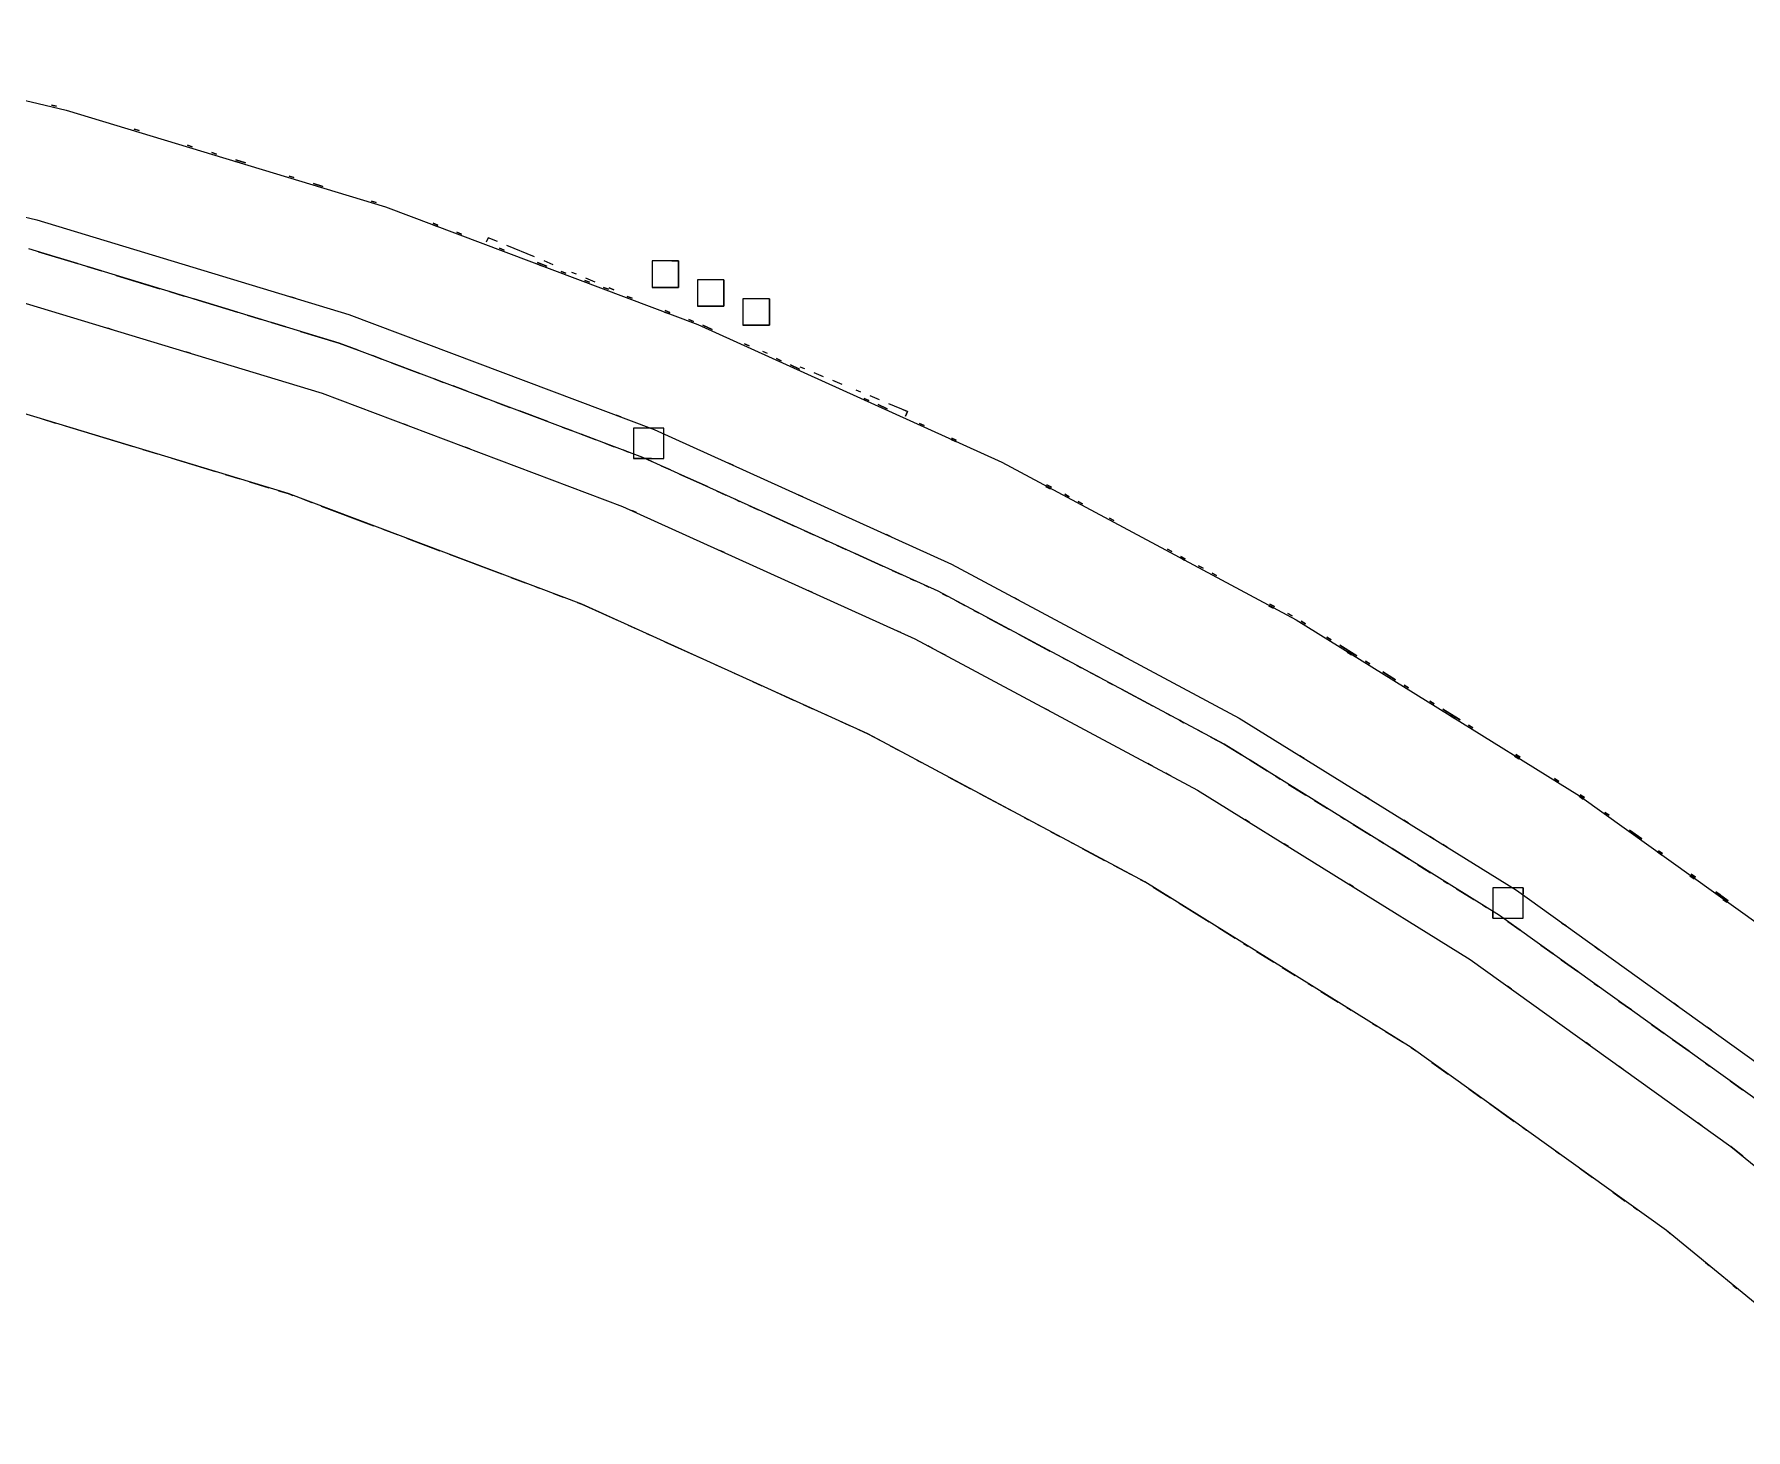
# Paper-space layout '01 Plans' of a CAD drawing. Header units: millimetres. Extents: x 5 to 415, y 7 to 290.
# Drawn here: x 109.03 to 131.65, y 203.67 to 222.11 of the extents above; entities that cross this region are included whole.
import ezdxf

# ---------------------------------------------------------------- set-up
doc = ezdxf.new("R2010")
doc.units = ezdxf.units.MM
doc.layers.add('GEOMETRY', color=7, linetype='Continuous')

# ---------------------------------------------------------------- blocks, each defined once
blk = doc.blocks.new('SHEET_01')
at = {"layer": 'GEOMETRY', "lineweight": 13}
for p, q in [((105.151, 222.113), (109.447, 221.112)), ((109.322, 221.161), (109.256, 221.176)), ((109.256, 221.176), (109.322, 221.161)), ((109.447, 221.112), (113.668, 219.831)), ((110.411, 220.84), (110.347, 220.859)), ((110.347, 220.859), (110.411, 220.84)), ((104.858, 220.642), (109.058, 219.663)), ((111.115, 220.626), (111.051, 220.646)), ((111.051, 220.646), (111.115, 220.626)), ((111.115, 220.626), (111.051, 220.646)), ((111.051, 220.646), (111.115, 220.626)), ((111.115, 220.626), (111.051, 220.646)), ((111.051, 220.646), (111.115, 220.626)), ((111.115, 220.626), (111.051, 220.646)), ((111.051, 220.646), (111.115, 220.626)), ((111.115, 220.626), (111.051, 220.646)), ((111.051, 220.646), (111.115, 220.626)), ((111.435, 220.529), (111.371, 220.549)), ((111.371, 220.549), (111.435, 220.529)), ((111.685, 220.433), (111.749, 220.413)), ((111.685, 220.433), (111.749, 220.413)), ((111.749, 220.413), (111.685, 220.433)), ((111.685, 220.433), (111.749, 220.413)), ((111.685, 220.433), (111.749, 220.413)), ((111.819, 220.413), (111.691, 220.452)), ((111.691, 220.452), (111.819, 220.413)), ((112.459, 220.219), (112.395, 220.238)), ((112.395, 220.238), (112.459, 220.219)), ((112.842, 220.102), (112.715, 220.141)), ((112.715, 220.141), (112.842, 220.102)), ((113.546, 219.889), (113.482, 219.908)), ((113.482, 219.908), (113.546, 219.889)), ((113.668, 219.831), (117.796, 218.277)), ((109.058, 219.663), (113.186, 218.411)), ((114.293, 219.596), (114.356, 219.572)), ((114.293, 219.596), (114.356, 219.572)), ((114.356, 219.572), (114.293, 219.596)), ((114.293, 219.596), (114.356, 219.572)), ((114.293, 219.596), (114.356, 219.572)), ((114.362, 219.591), (114.3, 219.615)), ((114.3, 219.615), (114.362, 219.591)), ((114.675, 219.473), (114.613, 219.497)), ((114.613, 219.497), (114.675, 219.473)), ((114.675, 219.473), (114.613, 219.497)), ((114.613, 219.497), (114.675, 219.473)), ((114.675, 219.473), (114.613, 219.497)), ((114.613, 219.497), (114.675, 219.473)), ((114.675, 219.473), (114.613, 219.497)), ((114.613, 219.497), (114.675, 219.473)), ((114.675, 219.473), (114.613, 219.497)), ((114.613, 219.497), (114.675, 219.473)), ((113.057, 218.032), (108.955, 219.276)), ((109.083, 219.237), (109.596, 219.082)), ((109.596, 219.082), (109.083, 219.237)), ((109.083, 219.237), (109.596, 219.082)), ((115.024, 219.425), (114.999, 219.364)), ((115.148, 219.374), (115.024, 219.425)), ((115.238, 219.261), (115.176, 219.285)), ((115.176, 219.285), (115.238, 219.261)), ((115.64, 219.17), (115.271, 219.323)), ((109.724, 219.043), (109.916, 218.985)), ((109.916, 218.985), (109.724, 219.043)), ((109.724, 219.043), (109.916, 218.985)), ((115.669, 219.078), (115.732, 219.054)), ((115.669, 219.078), (115.732, 219.054)), ((115.732, 219.054), (115.669, 219.078)), ((115.669, 219.078), (115.732, 219.054)), ((115.669, 219.078), (115.732, 219.054)), ((115.802, 219.049), (115.676, 219.096)), ((115.676, 219.096), (115.802, 219.049)), ((115.887, 219.068), (115.764, 219.119)), ((117.543, 219.117), (117.193, 219.117)), ((117.193, 219.117), (117.193, 218.767)), ((117.455, 219.117), (117.543, 219.117)), ((117.543, 219.117), (117.543, 218.767)), ((117.543, 218.767), (117.543, 219.117)), ((117.543, 219.117), (117.543, 219.117)), ((110.109, 218.926), (110.685, 218.751)), ((110.685, 218.751), (110.109, 218.926)), ((110.109, 218.926), (110.685, 218.751)), ((116.052, 218.955), (115.989, 218.979)), ((115.989, 218.979), (116.052, 218.955)), ((116.195, 218.941), (116.133, 218.966)), ((116.365, 218.837), (116.302, 218.861)), ((116.302, 218.861), (116.365, 218.837)), ((116.365, 218.837), (116.302, 218.861)), ((116.302, 218.861), (116.365, 218.837)), ((116.365, 218.837), (116.302, 218.861)), ((116.302, 218.861), (116.365, 218.837)), ((116.365, 218.837), (116.302, 218.861)), ((116.302, 218.861), (116.365, 218.837)), ((116.365, 218.837), (116.302, 218.861)), ((116.302, 218.861), (116.365, 218.837)), ((116.441, 218.839), (116.318, 218.89)), ((118.143, 218.868), (117.793, 218.868)), ((117.793, 218.868), (117.793, 218.518)), ((118.143, 218.868), (118.143, 218.518)), ((118.143, 218.518), (118.143, 218.868)), ((118.143, 218.868), (118.143, 218.868)), ((108.774, 218.6), (112.832, 217.369)), ((110.814, 218.712), (111.006, 218.654)), ((111.006, 218.654), (110.814, 218.712)), ((110.814, 218.712), (111.006, 218.654)), ((111.134, 218.615), (111.711, 218.44)), ((111.711, 218.44), (111.134, 218.615)), ((111.134, 218.615), (111.711, 218.44)), ((112.476, 218.626), (112.412, 218.645)), ((112.412, 218.645), (112.476, 218.626)), ((112.476, 218.626), (112.412, 218.645)), ((116.615, 218.743), (116.552, 218.767)), ((116.552, 218.767), (116.615, 218.743)), ((116.626, 218.762), (116.687, 218.737)), ((116.687, 218.737), (116.626, 218.762)), ((116.928, 218.625), (116.865, 218.649)), ((116.865, 218.649), (116.928, 218.625)), ((117.543, 218.767), (117.193, 218.767)), ((117.193, 218.767), (117.543, 218.767)), ((117.193, 218.767), (117.193, 218.767)), ((117.543, 218.767), (117.543, 218.767)), ((118.744, 218.619), (118.394, 218.619)), ((118.394, 218.619), (118.394, 218.269)), ((118.744, 218.619), (118.744, 218.269)), ((118.744, 218.269), (118.744, 218.619)), ((118.744, 218.619), (118.744, 218.619)), ((111.839, 218.401), (112.031, 218.343)), ((112.031, 218.343), (111.839, 218.401)), ((111.839, 218.401), (112.031, 218.343)), ((113.186, 218.411), (117.222, 216.891)), ((117.358, 218.442), (117.421, 218.419)), ((117.358, 218.442), (117.421, 218.419)), ((117.421, 218.419), (117.358, 218.442)), ((117.358, 218.442), (117.421, 218.419)), ((117.358, 218.442), (117.421, 218.419)), ((117.428, 218.437), (117.366, 218.461)), ((117.366, 218.461), (117.428, 218.437)), ((117.741, 218.319), (117.679, 218.343)), ((117.679, 218.343), (117.741, 218.319)), ((118.143, 218.518), (117.793, 218.518)), ((117.793, 218.518), (118.143, 218.518)), ((117.793, 218.518), (117.793, 218.518)), ((118.143, 218.518), (118.143, 218.518)), ((110.062, 218.209), (109.998, 218.229)), ((112.16, 218.304), (112.352, 218.246)), ((112.352, 218.246), (112.16, 218.304)), ((112.16, 218.304), (112.352, 218.246)), ((112.544, 218.187), (113.057, 218.032)), ((113.057, 218.032), (112.544, 218.187)), ((112.544, 218.187), (113.057, 218.032)), ((117.796, 218.277), (121.814, 216.457)), ((117.986, 218.213), (117.865, 218.268)), ((117.865, 218.268), (117.986, 218.213)), ((118.744, 218.269), (118.394, 218.269)), ((118.394, 218.269), (118.744, 218.269)), ((118.394, 218.269), (118.394, 218.269)), ((118.744, 218.269), (118.744, 218.269)), ((111.093, 217.897), (111.028, 217.916)), ((113.057, 218.032), (113.308, 217.938)), ((113.308, 217.938), (113.057, 218.032)), ((113.057, 218.032), (113.308, 217.938)), ((117.069, 216.522), (113.057, 218.032)), ((113.496, 217.867), (113.621, 217.82)), ((113.621, 217.82), (113.496, 217.867)), ((113.496, 217.867), (113.621, 217.82)), ((118.412, 218.022), (118.474, 217.997)), ((118.474, 217.997), (118.412, 218.022)), ((118.72, 217.895), (118.658, 217.92)), ((113.747, 217.772), (114.123, 217.631)), ((114.123, 217.631), (113.747, 217.772)), ((113.747, 217.772), (114.123, 217.631)), ((118.9, 217.799), (118.839, 217.827)), ((118.839, 217.827), (118.9, 217.799)), ((119.143, 217.689), (119.022, 217.744)), ((119.022, 217.744), (119.143, 217.689)), ((119.213, 217.691), (119.151, 217.716)), ((119.459, 217.588), (119.336, 217.639)), ((114.311, 217.56), (114.436, 217.513)), ((114.436, 217.513), (114.311, 217.56)), ((114.311, 217.56), (114.436, 217.513)), ((114.562, 217.466), (114.75, 217.395)), ((114.75, 217.395), (114.562, 217.466)), ((114.562, 217.466), (114.75, 217.395)), ((119.705, 217.486), (119.582, 217.537)), ((112.382, 216.043), (108.411, 217.248)), ((112.832, 217.369), (116.801, 215.875)), ((114.875, 217.348), (115, 217.301)), ((115, 217.301), (114.875, 217.348)), ((114.875, 217.348), (115, 217.301)), ((115.126, 217.253), (115.314, 217.183)), ((115.314, 217.183), (115.126, 217.253)), ((115.126, 217.253), (115.314, 217.183)), ((119.952, 217.384), (119.89, 217.41)), ((120.057, 217.275), (119.996, 217.302)), ((119.996, 217.302), (120.057, 217.275)), ((120.198, 217.282), (120.075, 217.333)), ((120.3, 217.165), (120.179, 217.22)), ((120.179, 217.22), (120.3, 217.165)), ((120.568, 217.129), (120.321, 217.231)), ((109.116, 217.034), (109.308, 216.976)), ((113.966, 216.942), (113.903, 216.966)), ((115.439, 217.135), (115.815, 216.994)), ((115.815, 216.994), (115.439, 217.135)), ((115.439, 217.135), (115.815, 216.994)), ((116.781, 217.058), (116.718, 217.081)), ((116.718, 217.081), (116.781, 217.058)), ((116.781, 217.058), (116.718, 217.081)), ((120.506, 217.155), (120.568, 217.129)), ((120.568, 217.129), (120.542, 217.068)), ((120.542, 217.068), (120.568, 217.129)), ((120.568, 217.129), (120.568, 217.129)), ((120.788, 216.944), (120.727, 216.971)), ((120.727, 216.971), (120.788, 216.944)), ((120.788, 216.944), (120.727, 216.971)), ((120.727, 216.971), (120.788, 216.944)), ((120.788, 216.944), (120.727, 216.971)), ((120.727, 216.971), (120.788, 216.944)), ((120.788, 216.944), (120.727, 216.971)), ((120.727, 216.971), (120.788, 216.944)), ((120.788, 216.944), (120.727, 216.971)), ((120.727, 216.971), (120.788, 216.944)), ((109.436, 216.937), (110.333, 216.665)), ((116.003, 216.923), (116.129, 216.876)), ((116.129, 216.876), (116.003, 216.923)), ((116.003, 216.923), (116.129, 216.876)), ((116.254, 216.829), (116.442, 216.758)), ((116.442, 216.758), (116.254, 216.829)), ((116.254, 216.829), (116.442, 216.758)), ((117.346, 216.907), (116.946, 216.907)), ((116.946, 216.907), (116.946, 216.507)), ((117.222, 216.891), (121.151, 215.112)), ((117.346, 216.507), (117.346, 216.907)), ((117.346, 216.907), (117.346, 216.907)), ((121.144, 216.76), (121.205, 216.733)), ((121.144, 216.76), (121.205, 216.733)), ((121.205, 216.733), (121.144, 216.76)), ((121.144, 216.76), (121.205, 216.733)), ((121.144, 216.76), (121.205, 216.733)), ((121.214, 216.751), (121.153, 216.778)), ((121.153, 216.778), (121.214, 216.751)), ((110.461, 216.626), (110.653, 216.568)), ((110.845, 216.51), (111.421, 216.335)), ((114.785, 216.634), (114.722, 216.658)), ((116.568, 216.711), (116.693, 216.663)), ((116.693, 216.663), (116.568, 216.711)), ((116.568, 216.711), (116.693, 216.663)), ((116.818, 216.616), (116.881, 216.593)), ((116.881, 216.593), (116.818, 216.616)), ((116.818, 216.616), (116.881, 216.593)), ((120.974, 214.753), (117.069, 216.522)), ((111.549, 216.296), (111.742, 216.238)), ((117.186, 216.507), (116.946, 216.507)), ((116.946, 216.507), (117.346, 216.507)), ((116.946, 216.507), (116.946, 216.507)), ((117.13, 216.494), (117.191, 216.467)), ((117.191, 216.467), (117.13, 216.494)), ((117.13, 216.494), (117.191, 216.467)), ((117.313, 216.411), (117.435, 216.356)), ((117.435, 216.356), (117.313, 216.411)), ((117.313, 216.411), (117.435, 216.356)), ((117.557, 216.301), (117.923, 216.135)), ((117.923, 216.135), (117.557, 216.301)), ((117.557, 216.301), (117.923, 216.135)), ((118.266, 216.419), (118.204, 216.446)), ((118.204, 216.446), (118.266, 216.419)), ((118.266, 216.419), (118.204, 216.446)), ((121.814, 216.457), (125.704, 214.377)), ((111.87, 216.199), (112.126, 216.121)), ((112.254, 216.082), (112.382, 216.043)), ((118.045, 216.08), (118.167, 216.024)), ((118.167, 216.024), (118.045, 216.08)), ((118.045, 216.08), (118.167, 216.024)), ((122.458, 216.101), (122.399, 216.133)), ((122.403, 216.142), (122.462, 216.11)), ((122.403, 216.142), (122.462, 216.11)), ((122.462, 216.11), (122.403, 216.142)), ((122.403, 216.142), (122.462, 216.11)), ((122.403, 216.142), (122.462, 216.11)), ((122.471, 216.128), (122.412, 216.16)), ((122.412, 216.16), (122.471, 216.128)), ((112.382, 216.043), (112.445, 216.02)), ((116.265, 214.582), (112.382, 216.043)), ((112.57, 215.973), (112.695, 215.926)), ((112.82, 215.878), (113.509, 215.619)), ((116.801, 215.875), (120.664, 214.125)), ((118.289, 215.969), (118.35, 215.941)), ((118.35, 215.941), (118.289, 215.969)), ((118.289, 215.969), (118.35, 215.941)), ((118.472, 215.886), (118.594, 215.831)), ((118.594, 215.831), (118.472, 215.886)), ((118.472, 215.886), (118.594, 215.831)), ((119.186, 216.001), (119.125, 216.029)), ((119.125, 216.029), (119.186, 216.001)), ((119.186, 216.001), (119.125, 216.029)), ((122.707, 216.002), (122.648, 216.034)), ((122.648, 216.034), (122.707, 216.002)), ((122.884, 215.907), (122.825, 215.939)), ((122.825, 215.939), (122.884, 215.907)), ((116.985, 215.792), (116.924, 215.82)), ((118.716, 215.776), (119.082, 215.61)), ((119.082, 215.61), (118.716, 215.776)), ((118.716, 215.776), (119.082, 215.61)), ((123.297, 215.687), (123.238, 215.718)), ((123.238, 215.718), (123.297, 215.687)), ((123.297, 215.687), (123.238, 215.718)), ((123.238, 215.718), (123.297, 215.687)), ((123.297, 215.687), (123.238, 215.718)), ((123.238, 215.718), (123.297, 215.687)), ((123.297, 215.687), (123.238, 215.718)), ((123.238, 215.718), (123.297, 215.687)), ((123.297, 215.687), (123.238, 215.718)), ((123.238, 215.718), (123.297, 215.687)), ((113.635, 215.572), (113.823, 215.501)), ((113.948, 215.454), (114.386, 215.289)), ((119.204, 215.554), (119.326, 215.499)), ((119.326, 215.499), (119.204, 215.554)), ((119.204, 215.554), (119.326, 215.499)), ((119.448, 215.444), (119.509, 215.416)), ((119.509, 215.416), (119.448, 215.444)), ((119.448, 215.444), (119.509, 215.416)), ((120.353, 215.473), (120.291, 215.501)), ((120.291, 215.501), (120.353, 215.473)), ((120.353, 215.473), (120.291, 215.501)), ((114.512, 215.242), (115.201, 214.983)), ((118.15, 215.264), (118.089, 215.292)), ((119.631, 215.361), (119.753, 215.306)), ((119.753, 215.306), (119.631, 215.361)), ((119.631, 215.361), (119.753, 215.306)), ((119.875, 215.25), (120.242, 215.084)), ((120.242, 215.084), (119.875, 215.25)), ((119.875, 215.25), (120.242, 215.084)), ((124.063, 215.277), (124.004, 215.309)), ((124.004, 215.309), (124.063, 215.277)), ((124.172, 215.197), (124.231, 215.165)), ((124.172, 215.197), (124.231, 215.165)), ((124.231, 215.165), (124.172, 215.197)), ((124.172, 215.197), (124.231, 215.165)), ((124.172, 215.197), (124.231, 215.165)), ((124.24, 215.183), (124.181, 215.214)), ((124.181, 215.214), (124.24, 215.183)), ((115.326, 214.935), (115.514, 214.865)), ((120.364, 215.029), (120.486, 214.974)), ((120.486, 214.974), (120.364, 215.029)), ((120.364, 215.029), (120.486, 214.974)), ((121.151, 215.112), (124.954, 213.078)), ((124.476, 215.057), (124.417, 215.088)), ((124.417, 215.088), (124.476, 215.057)), ((124.653, 214.962), (124.594, 214.994)), ((124.594, 214.994), (124.653, 214.962)), ((124.653, 214.962), (124.594, 214.994)), ((124.594, 214.994), (124.653, 214.962)), ((124.653, 214.962), (124.594, 214.994)), ((124.594, 214.994), (124.653, 214.962)), ((124.653, 214.962), (124.594, 214.994)), ((124.594, 214.994), (124.653, 214.962)), ((124.653, 214.962), (124.594, 214.994)), ((124.594, 214.994), (124.653, 214.962)), ((115.639, 214.818), (115.702, 214.794)), ((115.89, 214.723), (116.015, 214.676)), ((119.315, 214.736), (119.254, 214.764)), ((120.608, 214.919), (120.669, 214.891)), ((120.669, 214.891), (120.608, 214.919)), ((120.608, 214.919), (120.669, 214.891)), ((120.791, 214.836), (120.852, 214.808)), ((120.852, 214.808), (120.791, 214.836)), ((120.791, 214.836), (120.852, 214.808)), ((124.754, 212.732), (120.974, 214.753)), ((121.033, 214.721), (121.092, 214.69)), ((121.092, 214.69), (121.033, 214.721)), ((121.033, 214.721), (121.092, 214.69)), ((116.203, 214.605), (116.265, 214.582)), ((116.265, 214.582), (116.753, 214.361)), ((120.045, 212.869), (116.265, 214.582)), ((121.21, 214.626), (121.328, 214.563)), ((121.328, 214.563), (121.21, 214.626)), ((121.21, 214.626), (121.328, 214.563)), ((121.446, 214.5), (121.505, 214.469)), ((121.505, 214.469), (121.446, 214.5)), ((121.446, 214.5), (121.505, 214.469)), ((122.042, 214.635), (121.983, 214.667)), ((121.983, 214.667), (122.042, 214.635)), ((122.042, 214.635), (121.983, 214.667)), ((125.405, 214.526), (125.346, 214.558)), ((125.351, 214.566), (125.41, 214.535)), ((125.351, 214.566), (125.41, 214.535)), ((125.41, 214.535), (125.351, 214.566)), ((125.351, 214.566), (125.41, 214.535)), ((125.351, 214.566), (125.41, 214.535)), ((125.419, 214.552), (125.36, 214.584)), ((125.36, 214.584), (125.419, 214.552)), ((116.875, 214.306), (116.997, 214.25)), ((121.623, 214.405), (121.919, 214.248)), ((121.919, 214.248), (121.623, 214.405)), ((121.623, 214.405), (121.919, 214.248)), ((125.655, 214.426), (125.596, 214.458)), ((125.596, 214.458), (125.655, 214.426)), ((125.704, 214.377), (129.45, 212.048)), ((125.828, 214.324), (125.771, 214.359)), ((125.771, 214.359), (125.828, 214.324)), ((125.828, 214.324), (125.771, 214.359)), ((125.771, 214.359), (125.828, 214.324)), ((125.828, 214.324), (125.771, 214.359)), ((125.771, 214.359), (125.828, 214.324)), ((125.828, 214.324), (125.771, 214.359)), ((125.771, 214.359), (125.828, 214.324)), ((125.828, 214.324), (125.771, 214.359)), ((125.771, 214.359), (125.828, 214.324)), ((117.119, 214.195), (117.18, 214.167)), ((117.363, 214.085), (117.911, 213.836)), ((120.48, 214.208), (120.419, 214.236)), ((120.664, 214.125), (124.404, 212.126)), ((120.902, 213.998), (120.842, 214.03)), ((122.037, 214.184), (122.45, 213.963)), ((122.45, 213.963), (122.037, 214.184)), ((122.037, 214.184), (122.45, 213.963)), ((126.168, 214.112), (126.112, 214.148)), ((126.112, 214.148), (126.168, 214.112)), ((126.339, 214.006), (126.282, 214.042)), ((126.282, 214.042), (126.339, 214.006)), ((126.339, 214.006), (126.282, 214.042)), ((126.282, 214.042), (126.339, 214.006)), ((126.339, 214.006), (126.282, 214.042)), ((126.282, 214.042), (126.339, 214.006)), ((126.339, 214.006), (126.282, 214.042)), ((126.282, 214.042), (126.339, 214.006)), ((126.509, 213.901), (126.282, 214.042)), ((126.282, 214.042), (126.509, 213.901)), ((121.08, 213.903), (121.02, 213.935)), ((122.628, 213.869), (122.687, 213.837)), ((122.687, 213.837), (122.628, 213.869)), ((122.628, 213.869), (122.687, 213.837)), ((123.409, 213.904), (123.35, 213.936)), ((123.35, 213.936), (123.409, 213.904)), ((123.409, 213.904), (123.35, 213.936)), ((126.437, 213.91), (126.38, 213.945)), ((126.385, 213.954), (126.442, 213.919)), ((126.385, 213.954), (126.442, 213.919)), ((126.442, 213.919), (126.385, 213.954)), ((126.385, 213.954), (126.442, 213.919)), ((126.385, 213.954), (126.442, 213.919)), ((126.679, 213.795), (126.623, 213.83)), ((126.623, 213.83), (126.679, 213.795)), ((126.679, 213.795), (126.623, 213.83)), ((126.623, 213.83), (126.679, 213.795)), ((126.679, 213.795), (126.623, 213.83)), ((126.623, 213.83), (126.679, 213.795)), ((126.679, 213.795), (126.623, 213.83)), ((126.623, 213.83), (126.679, 213.795)), ((126.679, 213.795), (126.623, 213.83)), ((126.623, 213.83), (126.679, 213.795)), ((118.033, 213.781), (118.155, 213.726)), ((118.277, 213.67), (118.338, 213.643)), ((122.805, 213.774), (122.864, 213.742)), ((122.864, 213.742), (122.805, 213.774)), ((122.805, 213.774), (122.864, 213.742)), ((122.982, 213.679), (123.1, 213.616)), ((123.1, 213.616), (122.982, 213.679)), ((122.982, 213.679), (123.1, 213.616)), ((127.02, 213.583), (126.85, 213.689)), ((126.85, 213.689), (127.02, 213.583)), ((118.521, 213.56), (118.643, 213.505)), ((118.765, 213.449), (119.069, 213.311)), ((123.218, 213.553), (123.277, 213.521)), ((123.277, 213.521), (123.218, 213.553)), ((123.218, 213.553), (123.277, 213.521)), ((123.396, 213.458), (123.809, 213.237)), ((123.809, 213.237), (123.396, 213.458)), ((123.396, 213.458), (123.809, 213.237)), ((127.19, 213.477), (127.134, 213.512)), ((127.134, 213.512), (127.19, 213.477)), ((127.19, 213.477), (127.134, 213.512)), ((127.134, 213.512), (127.19, 213.477)), ((127.19, 213.477), (127.134, 213.512)), ((127.134, 213.512), (127.19, 213.477)), ((127.19, 213.477), (127.134, 213.512)), ((127.134, 213.512), (127.19, 213.477)), ((127.19, 213.477), (127.134, 213.512)), ((127.134, 213.512), (127.19, 213.477)), ((119.191, 213.256), (119.313, 213.201)), ((119.435, 213.146), (119.496, 213.118)), ((122.445, 213.173), (122.386, 213.205)), ((123.986, 213.142), (124.045, 213.111)), ((124.045, 213.111), (123.986, 213.142)), ((123.986, 213.142), (124.045, 213.111)), ((127.531, 213.265), (127.474, 213.3)), ((127.474, 213.3), (127.531, 213.265)), ((127.701, 213.159), (127.645, 213.194)), ((127.645, 213.194), (127.701, 213.159)), ((127.701, 213.159), (127.645, 213.194)), ((127.645, 213.194), (127.701, 213.159)), ((127.701, 213.159), (127.645, 213.194)), ((127.645, 213.194), (127.701, 213.159)), ((127.701, 213.159), (127.645, 213.194)), ((127.645, 213.194), (127.701, 213.159)), ((127.872, 213.053), (127.645, 213.194)), ((127.645, 213.194), (127.872, 213.053)), ((119.679, 213.035), (119.801, 212.98)), ((119.923, 212.925), (120.045, 212.869)), ((124.164, 213.048), (124.223, 213.016)), ((124.223, 213.016), (124.164, 213.048)), ((124.164, 213.048), (124.223, 213.016)), ((124.4, 212.921), (124.459, 212.89)), ((124.459, 212.89), (124.4, 212.921)), ((124.4, 212.921), (124.459, 212.89)), ((124.954, 213.078), (128.617, 210.801)), ((127.747, 213.107), (127.804, 213.072)), ((127.747, 213.107), (127.804, 213.072)), ((127.804, 213.072), (127.747, 213.107)), ((127.747, 213.107), (127.804, 213.072)), ((127.747, 213.107), (127.804, 213.072)), ((128.042, 212.947), (127.985, 212.983)), ((127.985, 212.983), (128.042, 212.947)), ((128.042, 212.947), (127.985, 212.983)), ((127.985, 212.983), (128.042, 212.947)), ((128.042, 212.947), (127.985, 212.983)), ((127.985, 212.983), (128.042, 212.947)), ((128.042, 212.947), (127.985, 212.983)), ((127.985, 212.983), (128.042, 212.947)), ((128.042, 212.947), (127.985, 212.983)), ((127.985, 212.983), (128.042, 212.947)), ((120.045, 212.869), (120.222, 212.775)), ((123.704, 210.913), (120.045, 212.869)), ((120.34, 212.712), (120.576, 212.585)), ((124.577, 212.827), (124.754, 212.732)), ((124.754, 212.732), (124.577, 212.827)), ((124.577, 212.827), (124.754, 212.732)), ((124.754, 212.732), (124.982, 212.591)), ((124.982, 212.591), (124.754, 212.732)), ((124.754, 212.732), (124.982, 212.591)), ((128.395, 210.468), (124.754, 212.732)), ((120.694, 212.522), (120.753, 212.491)), ((123.811, 212.443), (123.751, 212.475)), ((125.096, 212.52), (125.323, 212.378)), ((125.323, 212.378), (125.096, 212.52)), ((125.096, 212.52), (125.323, 212.378)), ((125.813, 212.545), (125.755, 212.58)), ((125.755, 212.58), (125.813, 212.545)), ((125.813, 212.545), (125.755, 212.58)), ((128.65, 212.534), (128.593, 212.569)), ((128.599, 212.577), (128.656, 212.542)), ((128.599, 212.577), (128.656, 212.542)), ((128.656, 212.542), (128.599, 212.577)), ((128.599, 212.577), (128.656, 212.542)), ((128.599, 212.577), (128.656, 212.542)), ((128.666, 212.559), (128.61, 212.594)), ((128.61, 212.594), (128.666, 212.559)), ((120.93, 212.396), (120.989, 212.365)), ((121.107, 212.301), (121.402, 212.144)), ((124.048, 212.316), (123.989, 212.348)), ((125.437, 212.308), (125.494, 212.272)), ((125.494, 212.272), (125.437, 212.308)), ((125.437, 212.308), (125.494, 212.272)), ((129.177, 212.241), (129.121, 212.277)), ((129.121, 212.277), (129.177, 212.241)), ((121.52, 212.081), (121.934, 211.86)), ((124.404, 212.126), (128.006, 209.886)), ((125.607, 212.201), (125.835, 212.06)), ((125.835, 212.06), (125.607, 212.201)), ((125.607, 212.201), (125.835, 212.06)), ((125.949, 211.989), (126.119, 211.883)), ((126.119, 211.883), (125.949, 211.989)), ((125.949, 211.989), (126.119, 211.883)), ((126.671, 212.011), (126.614, 212.046)), ((126.614, 212.046), (126.671, 212.011)), ((126.671, 212.011), (126.614, 212.046)), ((129.499, 212.001), (129.445, 212.04)), ((129.45, 212.048), (129.504, 212.009)), ((129.45, 212.048), (129.504, 212.009)), ((129.504, 212.009), (129.45, 212.048)), ((129.45, 212.048), (129.504, 212.009)), ((129.45, 212.048), (129.504, 212.009)), ((129.45, 212.048), (133.036, 209.479)), ((129.516, 212.026), (129.461, 212.065)), ((129.461, 212.065), (129.516, 212.026)), ((122.111, 211.765), (122.17, 211.734)), ((126.29, 211.777), (126.347, 211.742)), ((126.347, 211.742), (126.29, 211.777)), ((126.29, 211.777), (126.347, 211.742)), ((129.842, 211.792), (129.787, 211.831)), ((129.787, 211.831), (129.842, 211.792)), ((129.842, 211.792), (129.787, 211.831)), ((129.787, 211.831), (129.842, 211.792)), ((129.842, 211.792), (129.787, 211.831)), ((129.787, 211.831), (129.842, 211.792)), ((129.842, 211.792), (129.787, 211.831)), ((129.787, 211.831), (129.842, 211.792)), ((129.842, 211.792), (129.787, 211.831)), ((129.787, 211.831), (129.842, 211.792)), ((122.288, 211.67), (122.347, 211.639)), ((122.465, 211.576), (122.583, 211.513)), ((125.09, 211.699), (125.033, 211.735)), ((126.461, 211.671), (126.688, 211.529)), ((126.688, 211.529), (126.461, 211.671)), ((126.461, 211.671), (126.688, 211.529)), ((127.186, 211.691), (127.129, 211.726)), ((127.129, 211.726), (127.186, 211.691)), ((127.186, 211.691), (127.129, 211.726)), ((130.276, 211.481), (130.113, 211.597)), ((130.113, 211.597), (130.276, 211.481)), ((122.701, 211.45), (122.76, 211.418)), ((122.878, 211.355), (123.173, 211.197)), ((125.605, 211.379), (125.548, 211.415)), ((126.802, 211.459), (126.859, 211.423)), ((126.859, 211.423), (126.802, 211.459)), ((126.802, 211.459), (126.859, 211.423)), ((126.973, 211.353), (127.2, 211.211)), ((127.2, 211.211), (126.973, 211.353)), ((126.973, 211.353), (127.2, 211.211)), ((127.529, 211.477), (127.472, 211.513)), ((127.472, 211.513), (127.529, 211.477)), ((127.529, 211.477), (127.472, 211.513)), ((127.701, 211.37), (127.644, 211.406)), ((127.644, 211.406), (127.701, 211.37)), ((127.701, 211.37), (127.644, 211.406)), ((130.537, 211.269), (130.482, 211.308)), ((130.482, 211.308), (130.537, 211.269)), ((130.537, 211.269), (130.482, 211.308)), ((130.482, 211.308), (130.537, 211.269)), ((130.482, 211.308), (130.537, 211.269)), ((130.537, 211.269), (130.482, 211.308)), ((130.482, 211.308), (130.537, 211.269)), ((130.537, 211.269), (130.482, 211.308)), ((130.482, 211.308), (130.537, 211.269)), ((130.537, 211.269), (130.482, 211.308)), ((130.482, 211.308), (130.537, 211.269)), ((130.537, 211.269), (130.482, 211.308)), ((130.482, 211.308), (130.537, 211.269)), ((130.537, 211.269), (130.482, 211.308)), ((130.482, 211.308), (130.537, 211.269)), ((130.482, 211.308), (130.537, 211.269)), ((130.548, 211.286), (130.494, 211.325)), ((130.494, 211.325), (130.548, 211.286)), ((130.548, 211.286), (130.494, 211.325)), ((130.494, 211.325), (130.548, 211.286)), ((130.548, 211.286), (130.494, 211.325)), ((130.494, 211.325), (130.548, 211.286)), ((130.548, 211.286), (130.494, 211.325)), ((130.494, 211.325), (130.548, 211.286)), ((130.548, 211.286), (130.494, 211.325)), ((130.494, 211.325), (130.548, 211.286)), ((123.291, 211.134), (123.527, 211.008)), ((127.314, 211.14), (127.484, 211.034)), ((127.484, 211.034), (127.314, 211.14)), ((127.314, 211.14), (127.484, 211.034)), ((123.645, 210.945), (123.704, 210.913)), ((127.228, 208.722), (123.704, 210.913)), ((126.462, 210.846), (126.405, 210.882)), ((127.655, 210.928), (127.712, 210.893)), ((127.712, 210.893), (127.655, 210.928)), ((127.655, 210.928), (127.712, 210.893)), ((130.965, 210.95), (130.911, 210.989)), ((130.917, 210.997), (130.971, 210.958)), ((130.917, 210.997), (130.971, 210.958)), ((130.971, 210.958), (130.917, 210.997)), ((130.917, 210.997), (130.971, 210.958)), ((130.917, 210.997), (130.971, 210.958)), ((130.983, 210.974), (130.928, 211.013)), ((130.928, 211.013), (130.983, 210.974)), ((123.818, 210.843), (124.045, 210.701)), ((124.159, 210.631), (124.557, 210.383)), ((127.826, 210.822), (128.053, 210.681)), ((128.053, 210.681), (127.826, 210.822)), ((127.826, 210.822), (128.053, 210.681)), ((128.706, 210.835), (128.306, 210.835)), ((128.306, 210.835), (128.306, 210.435)), ((128.617, 210.801), (132.123, 208.289)), ((128.706, 210.835), (128.706, 210.755)), ((128.706, 210.435), (128.706, 210.835)), ((128.706, 210.835), (128.706, 210.835)), ((131.309, 210.741), (131.255, 210.78)), ((131.255, 210.78), (131.309, 210.741)), ((131.309, 210.741), (131.255, 210.78)), ((131.255, 210.78), (131.309, 210.741)), ((131.309, 210.741), (131.255, 210.78)), ((131.255, 210.78), (131.309, 210.741)), ((131.309, 210.741), (131.255, 210.78)), ((131.255, 210.78), (131.309, 210.741)), ((131.418, 210.663), (131.255, 210.78)), ((131.255, 210.78), (131.418, 210.663)), ((131.4, 210.639), (131.346, 210.677)), ((131.352, 210.686), (131.406, 210.647)), ((131.352, 210.686), (131.406, 210.647)), ((131.406, 210.647), (131.352, 210.686)), ((131.352, 210.686), (131.406, 210.647)), ((131.352, 210.686), (131.406, 210.647)), ((128.167, 210.61), (128.224, 210.574)), ((128.224, 210.574), (128.167, 210.61)), ((128.167, 210.61), (128.224, 210.574)), ((128.306, 210.435), (128.306, 210.515)), ((128.306, 210.435), (128.706, 210.435)), ((128.306, 210.435), (128.306, 210.435)), ((131.879, 207.971), (128.395, 210.468)), ((124.67, 210.313), (124.898, 210.171)), ((128.503, 210.39), (128.667, 210.273)), ((128.667, 210.273), (128.503, 210.39)), ((128.503, 210.39), (128.667, 210.273)), ((129.274, 210.33), (129.219, 210.369)), ((129.219, 210.369), (129.274, 210.33)), ((129.274, 210.33), (129.219, 210.369)), ((125.011, 210.1), (125.068, 210.065)), ((125.182, 209.994), (125.409, 209.853)), ((128.939, 210.078), (129.102, 209.961)), ((129.102, 209.961), (128.939, 210.078)), ((128.939, 210.078), (129.102, 209.961)), ((129.712, 210.016), (129.658, 210.055)), ((129.658, 210.055), (129.712, 210.016)), ((129.712, 210.016), (129.658, 210.055)), ((125.523, 209.782), (125.693, 209.676)), ((128.006, 209.886), (131.453, 207.416)), ((129.211, 209.883), (129.429, 209.727)), ((129.429, 209.727), (129.211, 209.883)), ((129.211, 209.883), (129.429, 209.727)), ((125.864, 209.57), (125.921, 209.535)), ((128.553, 209.494), (128.498, 209.533)), ((129.647, 209.571), (129.701, 209.532)), ((129.701, 209.532), (129.647, 209.571)), ((129.647, 209.571), (129.701, 209.532)), ((126.034, 209.464), (126.262, 209.323)), ((129.973, 209.337), (130.137, 209.22)), ((130.137, 209.22), (129.973, 209.337)), ((129.973, 209.337), (130.137, 209.22)), ((130.753, 209.27), (130.698, 209.309)), ((130.698, 209.309), (130.753, 209.27)), ((130.753, 209.27), (130.698, 209.309)), ((126.375, 209.252), (126.432, 209.217)), ((126.716, 209.04), (126.773, 209.005)), ((126.887, 208.934), (127.114, 208.793)), ((130.409, 209.025), (130.572, 208.908)), ((130.572, 208.908), (130.409, 209.025)), ((130.409, 209.025), (130.572, 208.908)), ((130.681, 208.83), (130.899, 208.674)), ((130.899, 208.674), (130.681, 208.83)), ((130.681, 208.83), (130.899, 208.674)), ((131.191, 208.956), (131.137, 208.995)), ((131.137, 208.995), (131.191, 208.956)), ((131.191, 208.956), (131.137, 208.995)), ((127.228, 208.722), (127.282, 208.683)), ((130.601, 206.305), (127.228, 208.722)), ((129.592, 208.749), (129.538, 208.788)), ((127.5, 208.527), (127.717, 208.371)), ((130.03, 208.435), (129.976, 208.475)), ((131.117, 208.518), (131.171, 208.479)), ((131.171, 208.479), (131.117, 208.518)), ((131.117, 208.518), (131.171, 208.479)), ((127.989, 208.176), (128.153, 208.06)), ((131.443, 208.283), (131.607, 208.166)), ((131.607, 208.166), (131.443, 208.283)), ((131.443, 208.283), (131.607, 208.166)), ((128.261, 207.982), (128.588, 207.748)), ((131.07, 207.69), (131.015, 207.73)), ((128.697, 207.67), (128.751, 207.631)), ((129.132, 207.358), (129.186, 207.319)), ((131.609, 207.288), (131.453, 207.416)), ((131.453, 207.416), (134.731, 204.726)), ((129.458, 207.124), (129.621, 207.007)), ((129.893, 206.812), (130.057, 206.695)), ((130.165, 206.617), (130.22, 206.578)), ((130.601, 206.305), (130.652, 206.263)), ((133.808, 203.673), (130.601, 206.305)), ((131.118, 205.881), (131.17, 205.838)), ((131.48, 205.584), (131.532, 205.541))]:
    blk.add_line(p, q, dxfattribs=at)

psp = doc.layouts.new('01 Plans')

# ---------------------------------------------------------------- block references
psp.add_blockref('SHEET_01', (0, 0))

doc.saveas('drawing.dxf')
